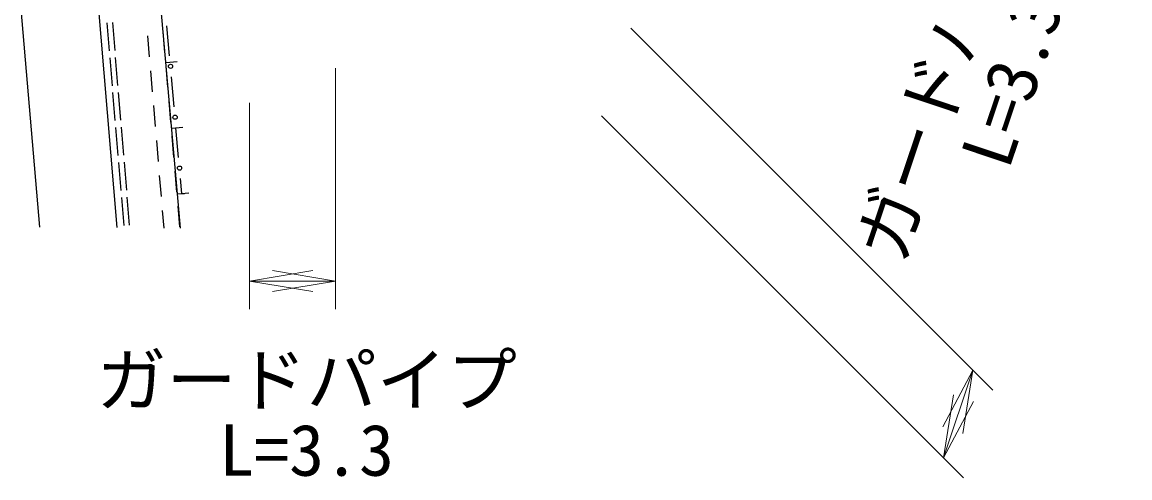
# Model space of a CAD drawing. Units: millimetres, scale not verified. Extents: x 40000 to 680000, y 20000 to 380000.
# Drawn here: x 351052 to 390565, y 231854 to 248102 of the extents above; entities that cross this region are included whole.
import ezdxf
from ezdxf.enums import TextEntityAlignment as Align

# ---------------------------------------------------------------- set-up
doc = ezdxf.new("R2010")
doc.units = ezdxf.units.MM
doc.header["$LTSCALE"] = 1000
for name, color, linetype, lineweight in [('M-BGD', 7, 'Continuous', 25), ('M-STR-HTXT', 7, 'Continuous', 13), ('M-STR-STRC', 7, 'Continuous', 25)]:
    doc.layers.add(name, color=color, linetype=linetype, lineweight=lineweight)
doc.styles.add('ＭＳ ゴシック', font='')
doc.styles.get('ＭＳ ゴシック').set_extended_font_data('MS Gothic')

# ---------------------------------------------------------------- blocks, each defined once
blk = doc.blocks.new('open_arrow')
at = {"color": 0, "linetype": 'Continuous', "lineweight": -2}
blk.add_lwpolyline([(7.5, 1.25), (0, 0), (7.5, -1.25)], dxfattribs=at)

msp = doc.modelspace()

# ---------------------------------------------------------------- linework, layer by layer
at = {"layer": 'M-BGD'}
for p, q in [((354072, 248080), (354156, 247083)), ((354272, 248091), (354355, 247094)), ((356143, 247026), (356079, 247774)), ((356313, 246902), (356219, 247971)), ((355595, 246869), (355531, 247616)), ((354176, 246834), (354260, 245838)), ((354376, 246845), (354459, 245849)), ((356184, 246660), (356583, 246695)), ((355701, 245624), (355637, 246371)), ((356250, 245781), (356186, 246528)), ((356474, 245086), (356379, 246155)), ((354280, 245589), (354364, 244592)), ((354480, 245599), (354563, 244603)), ((355808, 244378), (355744, 245125)), ((356356, 244536), (356293, 245283)), ((354384, 244343), (354468, 243346)), ((354584, 244354), (354667, 243357)), ((356391, 244318), (356789, 244353)), ((356634, 243271), (356539, 244339)), ((355914, 243133), (355851, 243880)), ((356463, 243290), (356399, 244037)), ((354488, 243097), (354572, 242101)), ((354688, 243108), (354771, 242112)), ((356021, 241887), (355957, 242634)), ((356570, 242045), (356506, 242792)), ((356747, 241989), (356700, 242524)), ((354592, 241852), (354676, 240855)), ((354792, 241862), (354875, 240866)), ((356597, 241976), (356996, 242011)), ((356597, 241976), (356847, 241997)), ((356697, 240758), (356597, 241976)), ((356676, 240799), (356612, 241546)), ((356117, 240762), (356064, 241389))]:
    msp.add_line(p, q, dxfattribs=at)
msp.add_lwpolyline([(356597, 241976), (355874, 250173), (358957, 261453), (360635, 262082), (433447, 261623), (434455, 256391), (460895, 256230), (462045, 251847)], dxfattribs=at)
for centre in [(356346, 246529), (356507, 244713), (356667, 242897)]:
    msp.add_circle(centre, 75, dxfattribs=at)
at = {"layer": 'M-STR-HTXT'}
for p, q in [((372769, 247890), (385676, 234983)), ((362232, 246457), (362232, 237868)), ((359168, 245231), (359168, 237868)), ((371719, 244761), (384626, 231854)), ((359168, 238868), (362232, 238868)), ((383919, 232562), (384969, 235690))]:
    msp.add_line(p, q, dxfattribs=at)
at = {"layer": 'M-STR-STRC'}
for p, q in [((349555, 265823), (351666, 240795)), ((353301, 254126), (354428, 240775))]:
    msp.add_line(p, q, dxfattribs=at)

# ---------------------------------------------------------------- block references
at = {"layer": 'M-STR-HTXT', "xscale": 300, "yscale": 300}
msp.add_blockref('open_arrow', (359168, 238868), dxfattribs=at)
for p, rotation in [((362232, 238868), 180), ((384969, 235690), 251.5), ((383919, 232562), 71.5)]:
    msp.add_blockref('open_arrow', p, dxfattribs=dict(at, rotation=rotation))

# ---------------------------------------------------------------- texts
at = {"layer": 'M-STR-HTXT', "style": 'ＭＳ ゴシック'}
for s, p in [('ガードパイプ', (385386, 246365)), ('L=3.3', (387756, 245570))]:
    msp.add_text(s, height=1833, rotation=71.454, dxfattribs=at).set_placement(p, align=Align.BOTTOM_CENTER)
for s, p in [('ガードパイプ', (361200, 233878)), ('L=3.3', (361200, 231378))]:
    msp.add_text(s, height=1833, dxfattribs=at).set_placement(p, align=Align.BOTTOM_CENTER)

doc.saveas('drawing.dxf')
